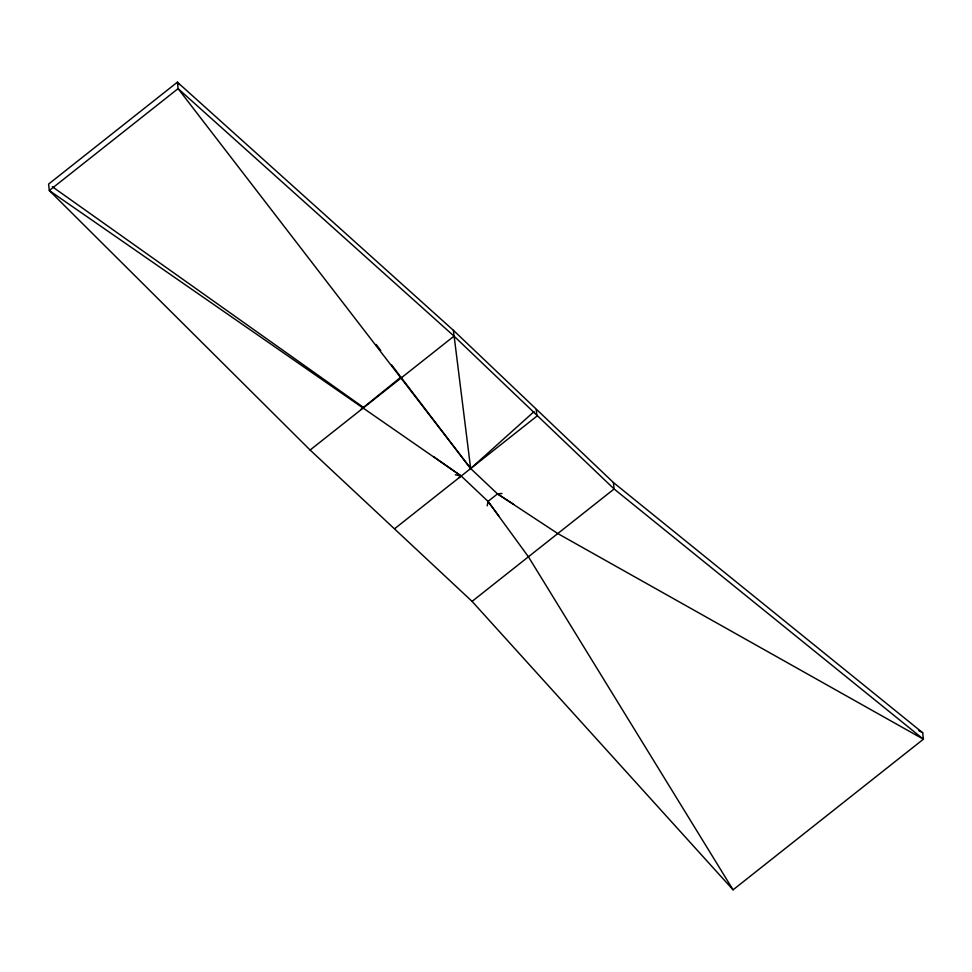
<?xml version="1.0" encoding="UTF-8"?>
<svg xmlns="http://www.w3.org/2000/svg" width="972" height="972" viewBox="0 0 972 972"><rect width="100%" height="100%" fill="white"/><g stroke="black" fill="none" stroke-linecap="round" stroke-linejoin="round"><path stroke-width="1.46" d="M487.239 505.841L488.029 501.394L497.506 493.898L502.014 493.46M179.213 84.6L177.378 82.183L453.402 330.322L613.405 482.525L922.695 732.754L923.4 739.206L733.07 889.817L472.076 601.376L310.104 450.024L49.305 190.536L48.6 184.085L177.378 82.183L178.083 88.634L470.667 468.553L534.029 411.642M360.624 409.71L400.901 377.124L470.667 468.553L497.506 493.898L557.77 533.555L923.4 739.206L614.11 488.977L454.033 336.13L178.083 88.634L49.305 190.536L461.202 476.037L488.029 501.394L498.77 515.901M310.104 450.024L454.033 336.13L453.402 330.322M394.911 528.489L536.945 416.101L536.252 409.649M472.076 601.376L614.11 488.977L613.405 482.525M458.711 477.75L461.202 476.037L433.852 456.84M455.297 474.786L461.202 476.037M918.722 730.567L922.695 732.754M497.506 493.898L513.799 504.383M52.318 186.721L363.018 407.098M376.164 344.489L380.745 350.528M391.74 365.035L399.978 375.921M488.029 501.394L528.416 556.786L733.07 889.817M454.155 336.336L470.667 468.553M400.901 377.124L400.999 378.096"/></g></svg>
